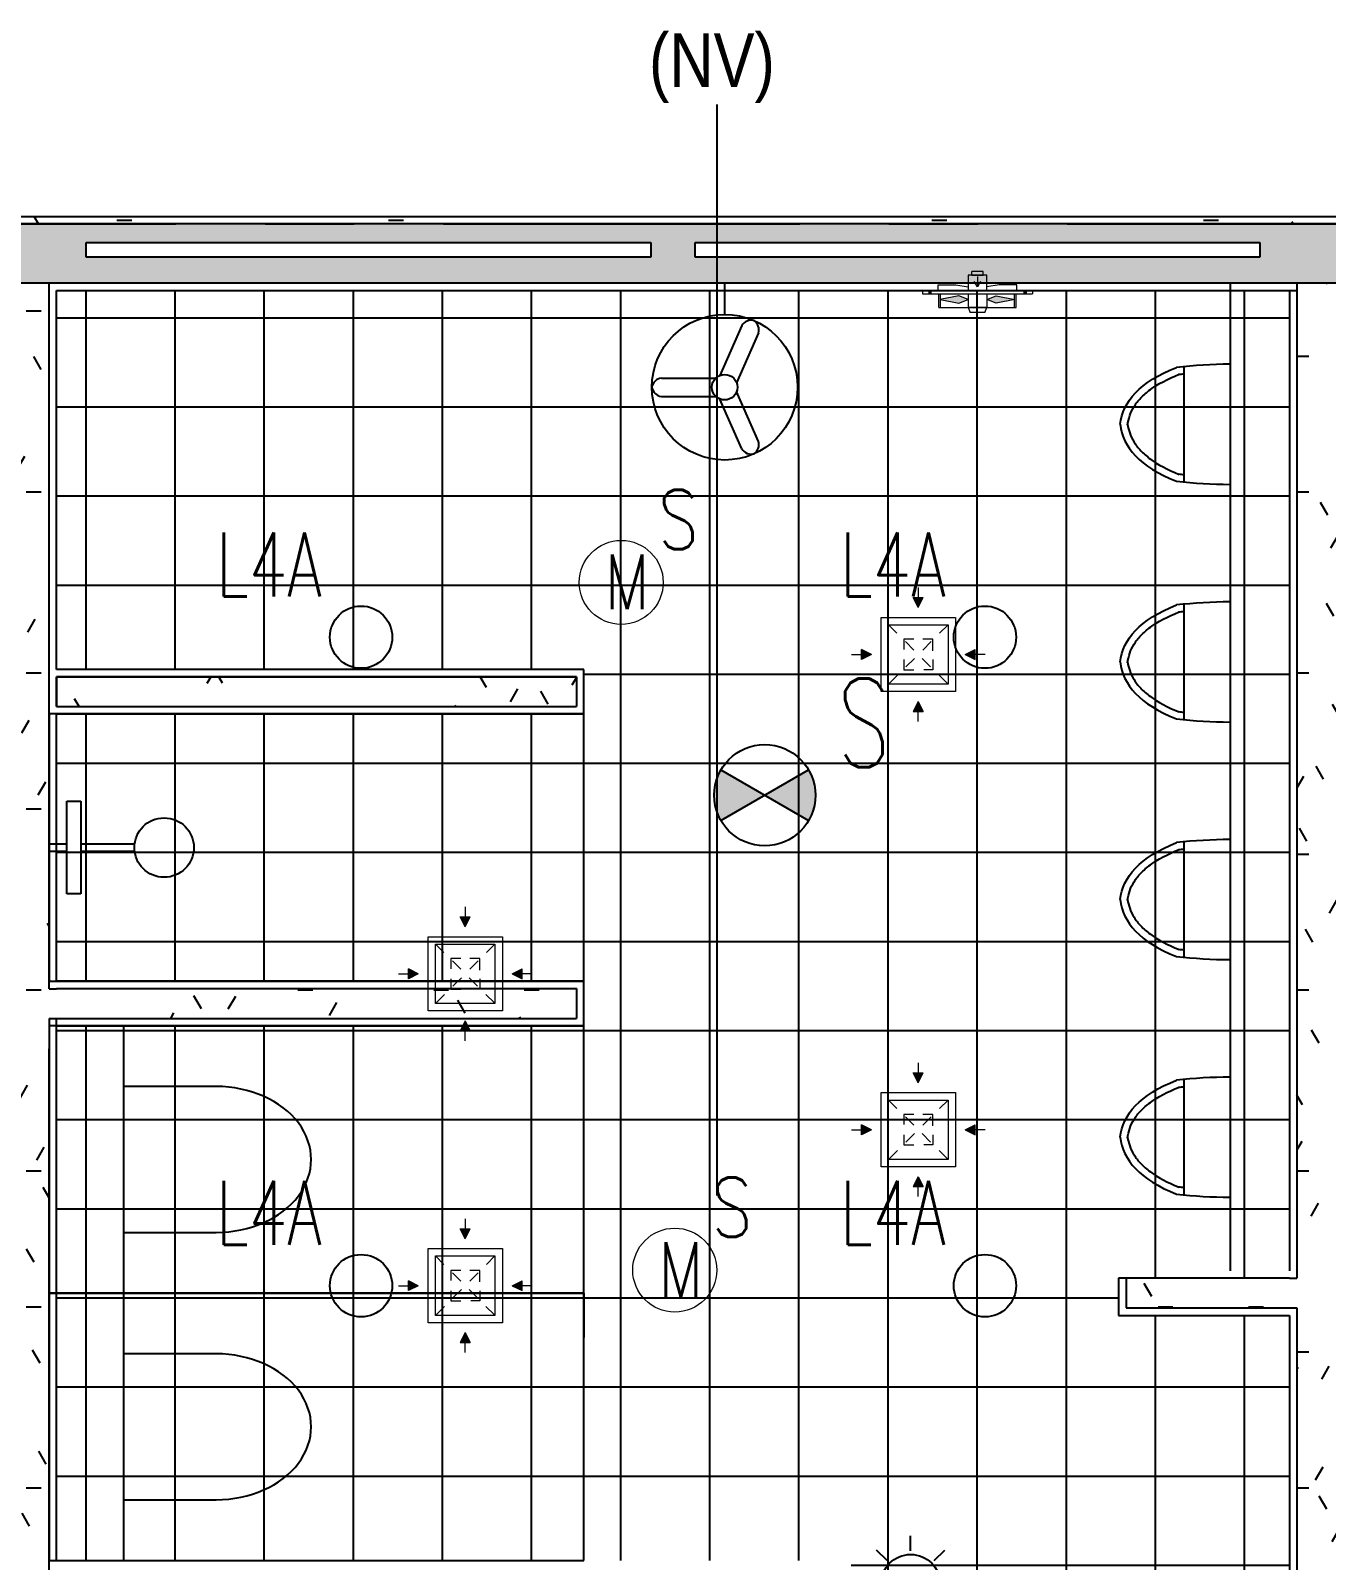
# Model space of a CAD drawing. Header units: millimetres. Extents: x -92759 to 184353, y -15225 to 86714.
# Drawn here: x 57839 to 62201, y 74841 to 79992 of the extents above; entities that cross this region are included whole.
import ezdxf

# ---------------------------------------------------------------- set-up
doc = ezdxf.new("R2010")
doc.units = ezdxf.units.MM
doc.linetypes.add('Aligning Line', pattern=[3.2004, 1.6002, -1.6002])
doc.linetypes.add('IDA - Grid Line', pattern=[2100, 1200, -300, 300, -300])
for name, color, linetype in [('0-1', 9, 'Continuous'), ('0-L4A', 1, 'Continuous'), ('A-_DETA----_E-2', 9, 'Continuous'), ('A-_FLORPATT_H-1', 9, 'Continuous'), ('A-_ROOMNAME_A', 8, 'Continuous'), ('A-_WALL----_E', 8, 'Continuous'), ('A-_WALL----_H', 8, 'Continuous'), ('A-_WALL----_H-1', 9, 'Continuous'), ('A-_WALLPRTN_E', 8, 'Continuous'), ('A-_WIND----_E', 8, 'Continuous'), ('E-legend', 1, 'Continuous'), ('E-LIGHT----E', 1, 'Continuous')]:
    doc.layers.add(name, color=color, linetype=linetype)
for name, color, linetype, true_color in [('A-_DETA----_ED-2', 1, 'Continuous', 0xff0000), ('E-_FIREALAM_E-1', 1, 'Continuous', 0xff0000), ('S-_ANOTGRID_E-1', 9, 'IDA - Grid Line', 0x808080)]:
    doc.layers.add(name, color=color, linetype=linetype, true_color=true_color)
doc.layers.add('M-ACMV_EAG', color=7, linetype='Continuous', lineweight=25, true_color=0x999900)
for name, color, linetype, lineweight in [('M-ACMV_FAD', 3, 'Continuous', 18), ('M-ACMV_FAF', 86, 'Continuous', 9), ('M-ACMV_FCU-1', 86, 'Continuous', 9)]:
    doc.layers.add(name, color=color, linetype=linetype, lineweight=lineweight)
doc.styles.add('Arial Narrow_2', font='ARIALN.TTF', dxfattribs={"height": 225})
doc.styles.add('Simplex', font='simplex_.ttf', dxfattribs={"width": 0.7, "height": 450})
doc.styles.add('T3', font='simplex.shx', dxfattribs={"width": 0.7, "height": 300})
pattern_1 = [(0, (-11670.95, 40338.29), (609.6, 152.4), [50.292, -406.908, 50.292, -406.908, -2438.4]), (0, (-11670.95, 40338.29), (609.6, 152.4), [-914.4, 50.292, -864.108, 50.292, -406.908, -1066.8]), (0, (-11670.95, 40338.29), (609.6, 152.4), [-2286, 50.292, -254.508, 50.292, -711.708]), (120, (-11442.35, 40414.49), (-436.7823, 451.7291), [50.292, -406.908, 50.292, -406.908, -2438.4]), (120, (-11442.35, 40414.49), (-436.7823, 451.7291), [-914.4, 50.292, -864.108, 50.292, -406.908, -1066.8]), (120, (-11442.35, 40414.49), (-436.7823, 451.7291), [-2286, 50.292, -254.508, 50.292, -711.708]), (240, (-11366.15, 40719.29), (-172.8177, -604.1291), [50.292, -406.908, 50.292, -406.908, -2438.4]), (240, (-11366.15, 40719.29), (-172.8177, -604.1291), [-914.4, 50.292, -864.108, 50.292, -406.908, -1066.8]), (240, (-11366.15, 40719.29), (-172.8177, -604.1291), [-2286, 50.292, -254.508, 50.292, -711.708])]

# ---------------------------------------------------------------- blocks, each defined once
blk = doc.blocks.new('IDA - Strobe Light - IDA - Strobe Light-8836900-BLK8_RHH_2ND STOREY PLAN')
at = {"layer": 'A-_DETA----_ED-2'}
for p, q in [((0, -87.5), (0, -37.5)), ((-79.5, -120.5), (-114.9, -85.1)), ((79.5, -120.5), (114.9, -85.1)), ((-112.5, -200), (-162.5, -200)), ((112.5, -200), (162.5, -200)), ((-79.5, -279.5), (-114.9, -314.9)), ((79.5, -279.5), (114.9, -314.9)), ((0, -312.5), (0, -362.5))]:
    blk.add_line(p, q, dxfattribs=at)
blk.add_circle((0, -200), 100, dxfattribs=at)
blk = doc.blocks.new('IDA - Top Hung - 2 Panels - 1900L X 600H - B8-AW06-8765561-BLK8_RHH_2ND STOREY PLAN')
at = {"layer": 'A-_WIND----_E'}
for p, q in [((-950, 25), (950, 25)), ((-950, -25), (-950, 25)), ((950, 25), (950, -25)), ((950, -25), (-950, -25))]:
    blk.add_line(p, q, dxfattribs=at)
blk = doc.blocks.new('A$C3019c3af')
at = {"layer": 'A-_FLORPATT_H-1'}
h = blk.add_hatch(dxfattribs=at)
h.set_pattern_fill('FP_24', color=256, style=0, pattern_type=2)
h.set_pattern_definition([(270, (-23275, 43325), (300, 2e-14), []), (0, (-23275, 43325), (0, 300), [])])
h.paths.add_polyline_path([(-23104.2, 39875), (-20625, 39875), (-20626.1, 42925), (-21200, 42925), (-21200, 43050), (-20600, 43050), (-20601.2, 43075), (-20625, 43075), (-20625, 46375), (-24775, 46375), (-24773.6, 45100), (-23000, 45100), (-23000, 44950), (-24775, 44949.4), (-24773.6, 44050), (-23000, 44050), (-23000, 43900), (-24775, 43899.4), (-24773.6, 42100), (-22100, 42100), (-22100, 41950), (-24775, 41950), (-24773.6, 39875), (-24668, 39875), (-24668, 40911), (-24623, 40911), (-24623, 39875), (-23300, 39875), (-23300, 40450), (-23150, 40450), (-23150, 39875)])
at = {"layer": 'A-_WALL----_H'}
h = blk.add_hatch(dxfattribs=at)
h.set_pattern_fill('FP_11', color=256, style=0, pattern_type=2)
h.set_pattern_definition([(0, (-11670.95, 40338.3), (1219.2, 304.8), [50.292, -864.108, 50.292, -864.108, -4876.8]), (0, (-11670.95, 40338.3), (1219.2, 304.8), [-1828.8, 50.292, -1778.508, 50.292, -864.108, -2133.6]), (0, (-11670.95, 40338.3), (1219.2, 304.8), [-4572, 50.292, -559.308, 50.292, -1473.708]), (120, (-11213.75, 40490.7), (-873.5645, 903.458), [50.292, -864.108, 50.292, -864.108, -4876.8]), (120, (-11213.75, 40490.7), (-873.5645, 903.458), [-1828.8, 50.292, -1778.508, 50.292, -864.108, -2133.6]), (120, (-11213.75, 40490.7), (-873.5645, 903.458), [-4572, 50.292, -559.308, 50.292, -1473.708]), (240, (-11061.35, 41100.3), (-345.6355, -1208.258), [50.292, -864.108, 50.292, -864.108, -4876.8]), (240, (-11061.35, 41100.3), (-345.6355, -1208.258), [-1828.8, 50.292, -1778.508, 50.292, -864.108, -2133.6]), (240, (-11061.35, 41100.3), (-345.6355, -1208.258), [-4572, 50.292, -559.308, 50.292, -1473.708])])
h.paths.add_polyline_path([(-10425, 46512.5), (-10425, 46600), (-9912.5, 46600), (-9912.5, 46625), (-10450, 46625), (-10450, 46512.5)])
h.paths.add_polyline_path([(-19475, 46512.5), (-19450, 46512.5), (-19450, 46625), (-30425, 46625), (-30425, 46600), (-19475, 46600), (-19475, 46530.2)])
h.paths.add_polyline_path([(-17850, 46512.5), (-17825, 46512.5), (-17825, 46600), (-16975, 46600), (-16975, 46512.5), (-16950, 46512.5), (-16950, 46625), (-17850, 46625), (-17850, 46530.2)])
at = {"layer": 'A-_WALL----_H-1'}
h = blk.add_hatch(dxfattribs=at)
h.set_pattern_fill('FP_8', color=256, style=0, pattern_type=2)
h.set_pattern_definition(pattern_1)
h.paths.add_polyline_path([(-25081.1, 46400), (-19450, 46400), (-19450, 46512.5), (-19475, 46512.5), (-19475, 46600), (-27300, 46600), (-27300, 46400), (-25125, 46400)])
h.paths.add_polyline_path([(-17700, 46400), (-17700, 46600), (-17825, 46600), (-17825, 46512.5), (-17850, 46512.5), (-17850, 46400)])
h.paths.add_polyline_path([(-17100, 46400), (-16950, 46400), (-16950, 46512.5), (-16975, 46512.5), (-16975, 46600), (-17100, 46600), (-17100, 46512.5)])
h.paths.add_polyline_path([(-10450, 46400), (-10300, 46400), (-10300, 46600), (-10425, 46600), (-10425, 46512.5), (-10450, 46512.5), (-10450, 46495.2)])
h.paths.add_polyline_path([(-27900, 46400), (-27900, 46600), (-30400, 46600), (-30400, 46400), (-29528.9, 46400)])
h.paths.add_polyline_path([(-21650, 46487.5), (-22625, 46487.5), (-22625, 46537.5), (-20725, 46537.5), (-20725, 46487.5), (-20775, 46487.5)])
h.paths.add_polyline_path([(-23750, 46487.5), (-24675, 46487.5), (-24675, 46537.5), (-22775, 46537.5), (-22775, 46487.5), (-23700, 46487.5)])
h.paths.add_polyline_path([(-26050, 46487.5), (-26975, 46487.5), (-26975, 46537.5), (-25075, 46537.5), (-25075, 46487.5), (-26000, 46487.5)])
h = blk.add_hatch(dxfattribs=at)
h.set_pattern_fill('FP_8', color=256, style=0, pattern_type=2)
h.set_pattern_definition(pattern_1)
h.paths.add_polyline_path([(-24800, 41200), (-24800, 46400), (-24950, 46400), (-24950, 41200)])
h = blk.add_hatch(dxfattribs=at)
h.set_pattern_fill('FP_8', color=256, style=0, pattern_type=2)
h.set_pattern_definition(pattern_1)
h.paths.add_polyline_path([(-20600, 39850), (-20450, 39850), (-20450, 46400), (-20600, 46400), (-20600, 39875)])
h = blk.add_hatch(dxfattribs=at)
h.set_pattern_fill('FP_8', color=256, style=0, pattern_type=2)
h.set_pattern_definition(pattern_1)
h.paths.add_polyline_path([(-24775, 44974.4), (-23025, 44975), (-23025, 45075), (-24775, 45074.4)])
h = blk.add_hatch(dxfattribs=at)
h.set_pattern_fill('FP_8', color=256, style=0, pattern_type=2)
h.set_pattern_definition(pattern_1)
h.paths.add_polyline_path([(-24800, 43924.4), (-23025, 43925), (-23025, 44025), (-24800, 44024.4)])
h = blk.add_hatch(dxfattribs=at)
h.set_pattern_fill('FP_8', color=256, style=0, pattern_type=2)
h.set_pattern_definition(pattern_1)
h.paths.add_polyline_path([(-20600, 42950), (-20600, 43050), (-21175, 43050), (-21175, 42950), (-20625, 42950)])
at = {"layer": 'A-_DETA----_E-2'}
for p, q in [((-20825, 46400), (-20825, 43075)), ((-20980, 46119.3), (-20980, 45730.7)), ((-20825, 46127.4), (-20825, 45722.6)), ((-20825, 45327.4), (-20825, 44922.6)), ((-20980, 45319.3), (-20980, 44930.7)), ((-24800, 44950), (-24800, 44050)), ((-23000, 44950), (-24800, 44950)), ((-23000, 44050), (-23000, 44950)), ((-24740, 44656), (-24693, 44656)), ((-24740, 44344), (-24740, 44656)), ((-24693, 44656), (-24693, 44344)), ((-24800, 44512.5), (-24740, 44512.5)), ((-24693, 44512.5), (-24512.2, 44512.5)), ((-20980, 44519.3), (-20980, 44130.7)), ((-20825, 44527.4), (-20825, 44122.6)), ((-24800, 44487.5), (-24740, 44487.5)), ((-24693, 44487.5), (-24512.2, 44487.5)), ((-24693, 44344), (-24740, 44344)), ((-24800, 44050), (-23000, 44050)), ((-24800, 43900), (-24800, 43000)), ((-23000, 43900), (-24800, 43900)), ((-24550, 43900), (-24550, 43000)), ((-23000, 43000), (-23000, 43900)), ((-24800, 43204.4), (-24800, 43695.6)), ((-24238.1, 43695.6), (-24550, 43695.6)), ((-20980, 43719.3), (-20980, 43330.7)), ((-20825, 43727.4), (-20825, 43322.6)), ((-24550, 43204.4), (-24238.1, 43204.4)), ((-24800, 43000), (-23000, 43000)), ((-24800, 43000), (-24800, 42100)), ((-23000, 43000), (-24800, 43000)), ((-24550, 43000), (-24550, 42100)), ((-23000, 43000), (-23000, 42850)), ((-23000, 42100), (-23000, 43000)), ((-24800, 42304.4), (-24800, 42795.6)), ((-24238.1, 42795.6), (-24550, 42795.6)), ((-24550, 42304.4), (-24238.1, 42304.4)), ((-24800, 42100), (-23000, 42100))]:
    blk.add_line(p, q, dxfattribs=at)
blk.add_circle((-24413, 44500), 100, dxfattribs=at)
for centre, radius, start, end in [((-20804.4, 44249.9), 1877.6, 90.6293, 96.1336), ((-20804.4, 44249.9), 1852.6, 95.4395, 96.0282), ((-20804.4, 47600.1), 1852.6, 263.9718, 264.5605), ((-20804.4, 47600.1), 1877.6, 263.8664, 269.3707), ((-20804.4, 43449.9), 1877.6, 90.6293, 96.1336), ((-20804.4, 43449.9), 1852.6, 95.4395, 96.0282), ((-20804.4, 46800.1), 1877.6, 263.8664, 269.3707), ((-20804.4, 46800.1), 1852.6, 263.9718, 264.5605), ((-20804.4, 42649.9), 1877.6, 90.6293, 96.1336), ((-20804.4, 42649.9), 1852.6, 95.4395, 96.0282), ((-20804.4, 46000.1), 1852.6, 263.9718, 264.5605), ((-20804.4, 46000.1), 1877.6, 263.8664, 269.3707), ((-20804.4, 41849.9), 1877.6, 90.6293, 96.1336), ((-20804.4, 41849.9), 1852.6, 95.4395, 96.0282), ((-20804.4, 45200.1), 1877.6, 263.8664, 269.3707), ((-20804.4, 45200.1), 1852.6, 263.9718, 264.5605)]:
    blk.add_arc(centre, radius, start, end, dxfattribs=at)
for centre in [(-24238.1, 43450), (-24238.1, 42550)]:
    blk.add_ellipse(centre, major_axis=(320, 0), ratio=0.767386, start_param=4.712389, end_param=7.853982, dxfattribs=at)
for points in [[(-21195, 45925), (-21184.5, 46002), (-21131.1, 46066.9), (-21005, 46116.8)], [(-21195, 45925), (-21184.5, 45848), (-21131.1, 45783.1), (-21005, 45733.2)], [(-21195, 45125), (-21184.5, 45202), (-21131.1, 45266.9), (-21005, 45316.8)], [(-21195, 45125), (-21184.5, 45048), (-21131.1, 44983.1), (-21005, 44933.2)], [(-21195, 44325), (-21184.5, 44402), (-21131.1, 44466.9), (-21005, 44516.8)], [(-21195, 44325), (-21184.5, 44248), (-21131.1, 44183.1), (-21005, 44133.2)], [(-21195, 43525), (-21184.5, 43602), (-21131.1, 43666.9), (-21005, 43716.8)], [(-21195, 43525), (-21184.5, 43448), (-21131.1, 43383.1), (-21005, 43333.2)]]:
    blk.add_open_spline(points, degree=3, dxfattribs=at)
for points, knots in [([(-21170.2, 45921.6), (-21168.7, 45932.9), (-21163.6, 45954.5), (-21149.2, 45984.9), (-21126.8, 46014), (-21084.3, 46051.4), (-21036.3, 46077.5), (-20995.8, 46093.5)], [0, 0, 0, 0, 0.0545115, 0.109023, 0.1635345, 0.218046, 0.327069, 0.327069, 0.327069, 0.327069]), ([(-21169.7, 45925), (-21168.2, 45914.9), (-21163.1, 45894.5), (-21149.2, 45865.1), (-21126.8, 45836), (-21084.3, 45798.6), (-21036.3, 45772.5), (-20995.8, 45756.5)], [0.0054531, 0.0054531, 0.0054531, 0.0054531, 0.0545115, 0.109023, 0.1635345, 0.218046, 0.327069, 0.327069, 0.327069, 0.327069]), ([(-21170.2, 45121.6), (-21168.7, 45132.9), (-21163.6, 45154.5), (-21149.2, 45184.9), (-21126.8, 45214), (-21084.3, 45251.4), (-21036.3, 45277.5), (-20995.8, 45293.5)], [0, 0, 0, 0, 0.0545115, 0.109023, 0.1635345, 0.218046, 0.327069, 0.327069, 0.327069, 0.327069]), ([(-21169.7, 45125), (-21168.2, 45114.9), (-21163.1, 45094.5), (-21149.2, 45065.1), (-21126.8, 45036), (-21084.3, 44998.6), (-21036.3, 44972.5), (-20995.8, 44956.5)], [0.0054531, 0.0054531, 0.0054531, 0.0054531, 0.0545115, 0.109023, 0.1635345, 0.218046, 0.327069, 0.327069, 0.327069, 0.327069]), ([(-21170.2, 44321.6), (-21168.7, 44332.9), (-21163.6, 44354.5), (-21149.2, 44384.9), (-21126.8, 44414), (-21084.3, 44451.4), (-21036.3, 44477.5), (-20995.8, 44493.5)], [0, 0, 0, 0, 0.0545115, 0.109023, 0.1635345, 0.218046, 0.327069, 0.327069, 0.327069, 0.327069]), ([(-21169.7, 44325), (-21168.2, 44314.9), (-21163.1, 44294.5), (-21149.2, 44265.1), (-21126.8, 44236), (-21084.3, 44198.6), (-21036.3, 44172.5), (-20995.8, 44156.5)], [0.0054531, 0.0054531, 0.0054531, 0.0054531, 0.0545115, 0.109023, 0.1635345, 0.218046, 0.327069, 0.327069, 0.327069, 0.327069]), ([(-21170.2, 43521.6), (-21168.7, 43532.9), (-21163.6, 43554.5), (-21149.2, 43584.9), (-21126.8, 43614), (-21084.3, 43651.4), (-21036.3, 43677.5), (-20995.8, 43693.5)], [0, 0, 0, 0, 0.0545115, 0.109023, 0.1635345, 0.218046, 0.327069, 0.327069, 0.327069, 0.327069]), ([(-21169.7, 43525), (-21168.2, 43514.9), (-21163.1, 43494.5), (-21149.2, 43465.1), (-21126.8, 43436), (-21084.3, 43398.6), (-21036.3, 43372.5), (-20995.8, 43356.5)], [0.0054531, 0.0054531, 0.0054531, 0.0054531, 0.0545115, 0.109023, 0.1635345, 0.218046, 0.327069, 0.327069, 0.327069, 0.327069])]:
    blk.add_open_spline(points, degree=3, knots=knots, dxfattribs=at)
at = {"layer": 'A-_ROOMNAME_A'}
blk.add_line((-22551.9, 43328.5), (-22551.9, 47001.5), dxfattribs=at)
at = {"layer": 'A-_WALL----_E'}
for p, q in [((-30425, 46625), (-7150, 46625)), ((-19475, 46600), (-25081.1, 46600)), ((-17700, 46400), (-24950, 46400)), ((-24800, 44024.4), (-24800, 46400)), ((-20625, 46375), (-20600, 46375)), ((-20600, 46400), (-20600, 43050)), ((-24775, 45074.4), (-24775, 44974.4)), ((-24775, 44974.4), (-24775, 45074.4)), ((-23025, 45075), (-23025, 44975)), ((-24775, 44974.4), (-23025, 44975)), ((-24800, 44024.4), (-24775, 44024.4)), ((-23025, 44025), (-23025, 43925)), ((-24800, 43924.4), (-23025, 43925)), ((-24800, 43924.4), (-24800, 43822.9)), ((-24775, 43899.4), (-24775, 43924.4)), ((-21175, 43050), (-21175, 42950)), ((-20625, 43050), (-20600, 43050)), ((-21175, 42950), (-20600, 42950)), ((-20600, 42950), (-20600, 39850))]:
    blk.add_line(p, q, dxfattribs=at)
at = {"layer": 'A-_WALLPRTN_E'}
for p, q in [((-24775, 46375), (-20625, 46375)), ((-24775, 45100), (-24775, 46375)), ((-20625, 46375), (-20625, 43075)), ((-23000, 45100), (-24775, 45100)), ((-23025, 45075), (-24775, 45074.4)), ((-24775, 45075), (-23025, 45075)), ((-24775, 45074.4), (-24775, 45075)), ((-23000, 45075), (-23000, 45100)), ((-23000, 44950), (-23000, 45075)), ((-24775, 44949.4), (-23000, 44950)), ((-24775, 44050), (-24775, 44949.4)), ((-23000, 44050), (-24775, 44050)), ((-23000, 44025), (-23000, 44050)), ((-23025, 44025), (-24775, 44024.4)), ((-24775, 44025), (-23025, 44025)), ((-24775, 44024.4), (-24775, 44025)), ((-23000, 43900), (-23000, 44025)), ((-24775, 43899.4), (-23000, 43900)), ((-24775, 42100), (-24775, 43899.4)), ((-24800, 41050), (-24800, 43822.9)), ((-20625, 43050), (-21200, 43050)), ((-21200, 43050), (-21200, 42925)), ((-21200, 42925), (-20625, 42925)), ((-20625, 42925), (-20625, 39875))]:
    blk.add_line(p, q, dxfattribs=at)
at = {"layer": 'S-_ANOTGRID_E-1'}
blk.add_line((-38173.1, 46600), (13784.7, 46600), dxfattribs=at)
at = {"layer": 'A-_WIND----_E', "rotation": 180}
for p in [(-23725, 46512.5), (-21675, 46512.5)]:
    blk.add_blockref('IDA - Top Hung - 2 Panels - 1900L X 600H - B8-AW06-8765561-BLK8_RHH_2ND STOREY PLAN', p, dxfattribs=at)
at = {"layer": 'E-_FIREALAM_E-1', "rotation": 90.0000000000023}
blk.add_blockref('IDA - Strobe Light - IDA - Strobe Light-8836900-BLK8_RHH_2ND STOREY PLAN', (-22100, 42020), dxfattribs=at)
at = {"layer": 'A-_ROOMNAME_A', "insert": (-22780.7, 47241), "char_height": 180, "width": 541.139, "attachment_point": 1, "style": 'Arial Narrow_2'}
blk.add_mtext('(NV)', dxfattribs=at)
blk = doc.blocks.new('MOTION SENSOR S')
at = {"layer": 'E-LIGHT----E', "lineweight": 13}
blk.add_circle((0, 0), 141.3, dxfattribs=at)
at = {"layer": 'E-LIGHT----E', "lineweight": 13, "style": 'T3', "width": 0.8}
for s, height, p in [('S', 200, (123.5, 111.6)), ('M', 184.5, (-55.8, -90.3))]:
    blk.add_text(s, height=height, dxfattribs=at).set_placement(p)
blk = doc.blocks.new('wall fan - 400mm')
at = {"layer": 'E-legend', "lineweight": 25}
for p, q in [((-440489.5, 372235.3), (-440415.7, 372067.6)), ((-440433.1, 372260.2), (-440359.3, 372092.5)), ((-440162.4, 372083.6), (-440345.6, 372083.6)), ((-440489.5, 371870.1), (-440415.7, 372037.9)), ((-440433.1, 371845.3), (-440359.3, 372013)), ((-440162.4, 372021.9), (-440345.6, 372021.9)), ((-440375.5, 371807.6), (-440375.5, 371702.6)), ((-440498.3, 371702.6), (-440252.6, 371702.6))]:
    blk.add_line(p, q, dxfattribs=at)
for radius in [245.1, 42.9]:
    blk.add_circle((-440375.5, 372052.7), radius, dxfattribs=at)
for centre, start, end in [((-440453.5, 372245.8), 123.5639, 196.2142), ((-440465.2, 372240.7), 31.3114, 103.9618), ((-440369.1, 372089.7), 187.5486, 190.5247), ((-440338.5, 372046.4), 97.5486, 100.5247), ((-440381.9, 372089.7), 349.4753, 352.4514), ((-440167.3, 372046.4), 9.8011, 82.4514), ((-440167.3, 372059.1), 277.5486, 350.1989), ((-440369.1, 372015.7), 169.4753, 172.4514), ((-440338.5, 372059.1), 259.4753, 262.4514), ((-440381.9, 372015.7), 7.5486, 10.5247), ((-440453.5, 371859.7), 163.7858, 236.4361), ((-440465.2, 371864.8), 256.0382, 328.6886)]:
    blk.add_arc(centre, 37.5, start, end, dxfattribs=at)
blk = doc.blocks.new('L4A')
at = {"layer": 'E-legend', "lineweight": 25}
blk.add_circle((-125762, -60174.4), 104.9, dxfattribs=at)
at = {"layer": 'E-legend', "lineweight": 25, "style": 'Simplex', "width": 0.7}
blk.add_text('L4A', height=215.69, dxfattribs=at).set_placement((-126249.9, -60037.3))
blk = doc.blocks.new('UFO S')
at = {"layer": 'E-LIGHT----E'}
h = blk.add_hatch(color=256, dxfattribs=at)
h.dxf.hatch_style = 1
h.paths.add_polyline_path([(-26, -15), (-173.5, 70.2, 0.131652), (-196.3, -15, 0.131652), (-173.5, -100.2)])
h = blk.add_hatch(color=256, dxfattribs=at)
h.dxf.hatch_style = 1
h.paths.add_polyline_path([(121.6, 70.2), (-26, -15), (121.6, -100.2, 0.131652), (144.4, -15, 0.131652)])
for p, q in [((-173.5, 70.2), (121.6, -100.2)), ((-173.5, -100.2), (121.6, 70.2))]:
    blk.add_line(p, q, dxfattribs=at)
blk.add_circle((-26, -15), 170.4, dxfattribs=at)
at = {"layer": 'E-LIGHT----E', "lineweight": 15, "style": 'T3', "width": 0.7}
blk.add_text('S', height=298.2, rotation=359.9998, dxfattribs=at).set_placement((218.2, 79.3))
blk = doc.blocks.new('EL_B8_L2_R4')
at = {"color": 0, "linetype": 'ByBlock', "lineweight": 0, "rotation": 180}
blk.add_blockref('wall fan - 400mm', (-470501.5, 371502.6), dxfattribs=at)
at = {"layer": '0-L4A'}
for p in [(94412, 58782.8), (96512, 58782.8), (94412, 56599.4), (96512, 56599.4)]:
    blk.add_blockref('L4A', p, dxfattribs=at)
at = {"layer": 'E-LIGHT----E', "color": 2}
for p in [(-30474.3, -1207.2), (-30294.1, -3522.6)]:
    blk.add_blockref('MOTION SENSOR S', p, dxfattribs=at)
at = {"layer": 'E-LIGHT----E'}
blk.add_blockref('UFO S', (-29965.1, -1908.8), dxfattribs=at)
blk = doc.blocks.new('A$C8e78aa09')
at = {"layer": 'M-ACMV_EAG', "lineweight": 5}
h = blk.add_hatch(color=256, dxfattribs=at)
h.dxf.hatch_style = 1
h.paths.add_polyline_path([(16.8, 191.6), (-16.8, 191.6), (0, 158)])
h = blk.add_hatch(color=256, dxfattribs=at)
h.dxf.hatch_style = 1
h.paths.add_polyline_path([(-191.6, 16.8), (-191.6, -16.8), (-158, 0)])
h = blk.add_hatch(color=256, dxfattribs=at)
h.dxf.hatch_style = 1
h.paths.add_polyline_path([(158, 0), (191.6, -16.8), (191.6, 16.8)])
h = blk.add_hatch(color=256, dxfattribs=at)
h.dxf.hatch_style = 1
h.paths.add_polyline_path([(0, -158), (-16.8, -191.6), (16.8, -191.6)])
for p, q in [((0, 225.2), (0, 191.6)), ((-16.8, 191.6), (16.8, 191.6)), ((0, 158), (-16.8, 191.6)), ((-16.8, 191.6), (16.8, 191.6)), ((0, 158), (16.8, 191.6)), ((-225.2, 0), (-191.6, 0)), ((-191.6, -16.8), (-191.6, 16.8)), ((-158, 0), (-191.6, 16.8)), ((-191.6, -16.8), (-191.6, 16.8)), ((-158, 0), (-191.6, -16.8)), ((158, 0), (191.6, 16.8)), ((158, 0), (191.6, -16.8)), ((191.6, -16.8), (191.6, 16.8)), ((191.6, -16.8), (191.6, 16.8)), ((225.2, 0), (191.6, 0)), ((0, -158), (-16.8, -191.6)), ((-16.8, -191.6), (16.8, -191.6)), ((-16.8, -191.6), (16.8, -191.6)), ((0, -158), (16.8, -191.6)), ((0, -225.2), (0, -191.6))]:
    blk.add_line(p, q, dxfattribs=at)
at = {"layer": 'M-ACMV_EAG', "linetype": 'Aligning Line', "lineweight": 5, "ltscale": 25}
for p, q in [((-100, 100), (100, -100)), ((100, 100), (-100, -100))]:
    blk.add_line(p, q, dxfattribs=at)
at = {"layer": 'M-ACMV_EAG', "lineweight": 5}
for points in [[(-125, 125), (125, 125), (125, -125), (-125, -125)], [(-100, 100), (100, 100), (100, -100), (-100, -100)]]:
    blk.add_lwpolyline(points, close=True, dxfattribs=at)
for points in [[(-14.9, 51.2), (-49.1, 51.2), (-49.1, 17.1)], [(49.1, 12.8), (49.1, 51.2), (14.9, 51.2)], [(-49.1, -17.1), (-49.1, -51.2), (-14.9, -51.2)], [(49.1, -17.1), (49.1, -51.2), (19.2, -51.2)]]:
    blk.add_lwpolyline(points, dxfattribs=at)
blk = doc.blocks.new('A$C4bf6960b')
at = {"layer": 'M-ACMV_FAF', "lineweight": 5}
h = blk.add_hatch(color=256, dxfattribs=at)
h.dxf.hatch_style = 1
h.paths.add_polyline_path([(59.8, 125.4), (47.3, 62.7), (59.8, 31.4), (72.3, 62.7)])
h.paths.add_polyline_path([(72.3, -62.7), (59.8, -31.4), (47.3, -62.7), (59.8, -125.4)])
at = {"layer": 'M-ACMV_FAD', "lineweight": 5}
blk.add_line((-17.3, 0), (17.3, 0), dxfattribs=at)
blk.add_lwpolyline([(-1.1, 10.6), (17.3, 0), (-1.1, -10.6)], dxfattribs=at)
at = {"layer": 'M-ACMV_FAF', "lineweight": 5}
for p, q in [((30.2, -184.9), (30.2, 184.9)), ((30.2, 184.9), (40.5, 184.9)), ((30.2, 184.9), (40.5, 184.9)), ((30.2, 163.5), (40.5, 163.5)), ((30.2, 160), (40.5, 160)), ((30.2, 156.5), (40.5, 156.5)), ((40.5, -184.9), (40.5, 184.9)), ((30.2, 132.5), (10.3, 132.5)), ((10.3, 132.5), (10.3, 73.4)), ((87.1, 129.8), (40.5, 129.8)), ((87.1, 124.4), (40.5, 124.4)), ((47.3, 62.7), (59.8, 125.4)), ((59.8, 125.4), (72.3, 62.7)), ((87.1, -129.8), (87.1, 129.8)), ((10.3, 73.4), (16.9, 31.4)), ((59.8, 31.4), (47.3, 62.7)), ((72.3, 62.7), (59.8, 31.4)), ((-22.2, 18.8), (-34.8, 18.8)), ((-34.8, 18.8), (-34.8, -18.8)), ((30.2, 31.4), (-22.2, 31.4)), ((-22.2, 31.4), (-22.2, -31.4)), ((-22.2, -18.8), (-22.2, 18.8)), ((40.5, 31.4), (87.1, 31.4)), ((104.1, 25.1), (87.1, 31.4)), ((87.1, 31.4), (87.1, -31.4)), ((104.1, 25.1), (104.1, -25.1)), ((-22.2, -18.8), (-34.8, -18.8)), ((-22.2, -31.4), (30.2, -31.4)), ((10.3, -73.4), (16.9, -31.4)), ((40.5, -31.4), (87.1, -31.4)), ((59.8, -31.4), (47.3, -62.7)), ((72.3, -62.7), (59.8, -31.4)), ((87.1, -31.4), (104.1, -25.1)), ((10.3, -132.5), (10.3, -73.4)), ((47.3, -62.7), (59.8, -125.4)), ((59.8, -125.4), (72.3, -62.7)), ((30.2, -132.5), (10.3, -132.5)), ((87.1, -124.4), (40.5, -124.4)), ((87.1, -129.8), (40.5, -129.8)), ((30.2, -156.5), (40.5, -156.5)), ((30.2, -160), (40.5, -160)), ((30.2, -163.5), (40.5, -163.5)), ((30.2, -184.9), (40.5, -184.9))]:
    blk.add_line(p, q, dxfattribs=at)
blk = doc.blocks.new('ACMV_B8_L2')
at = {"layer": 'M-ACMV_EAG', "lineweight": 5}
for p in [(121490.4, -27824.7), (119965.4, -28899.7), (121490.4, -29424.7), (119965.4, -29949.7)]:
    blk.add_blockref('A$C8e78aa09', p, dxfattribs=at)
at = {"layer": 'M-ACMV_FAF', "rotation": 270}
blk.add_blockref('A$C4bf6960b', (121689.6, -26569.5), dxfattribs=at)

msp = doc.modelspace()

# ---------------------------------------------------------------- block references
at = {"layer": '0-1'}
msp.add_blockref('A$C3019c3af', (82701.1, 32741.2), dxfattribs=at)
at = {"layer": 'E-legend', "color": 7}
msp.add_blockref('EL_B8_L2_R4', (90301.1, 79341.2), dxfattribs=at)
at = {"layer": 'M-ACMV_FCU-1'}
msp.add_blockref('ACMV_B8_L2', (-60663.6, 105715.9), dxfattribs=at)

doc.saveas('drawing.dxf')
